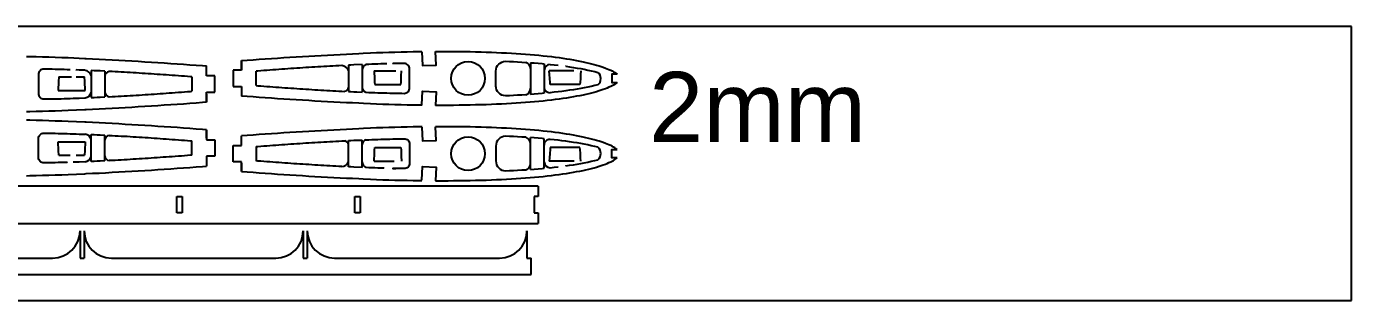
# Model space of a CAD drawing. Header units: millimetres. Extents: x 432 to 1432, y 277 to 377.
# Drawn here: x 948.1 to 1432, y 277.1 to 377.1 of the extents above; entities that cross this region are included whole.
import ezdxf

# ---------------------------------------------------------------- set-up
doc = ezdxf.new("R2010")
doc.units = ezdxf.units.MM
doc.layers.add('7', color=7, linetype='Continuous')
doc.layers.add('LAYER01', color=7, linetype='Continuous')
doc.styles.get("Standard").update_dxf_attribs({"font": 'arial.ttf'})

msp = doc.modelspace()

# ---------------------------------------------------------------- linework, layer by layer
for p, q in [((1432.01, 377.11), (432.04, 377.11)), ((1432.01, 277.11), (1432.01, 377.11)), ((1026.63, 361.66), (1026.63, 364.66)), ((1013.91, 352.46), (1013.91, 349.46)), ((1013.91, 336.41), (1013.91, 339.41)), ((1026.63, 327.2), (1026.63, 324.2)), ((1134.97, 318.87), (442.55, 318.87)), ((1002.97, 312.07), (1002.97, 315.07)), ((1002.97, 315.07), (1004.97, 315.07)), ((1004.97, 315.07), (1004.97, 309.07)), ((1067.97, 312.07), (1067.97, 315.07)), ((1067.97, 315.07), (1069.97, 315.07)), ((1069.97, 315.07), (1069.97, 309.07)), ((1134.97, 315.07), (1133.47, 315.07)), ((1133.47, 315.07), (1133.47, 309.07)), ((1134.97, 318.87), (1134.97, 315.07)), ((1002.97, 309.07), (1002.97, 312.07)), ((1067.97, 309.07), (1067.97, 312.07)), ((442.55, 305.27), (1134.97, 305.27)), ((1004.97, 309.07), (1002.97, 309.07)), ((1069.97, 309.07), (1067.97, 309.07)), ((1133.47, 309.07), (1134.97, 309.07)), ((1134.97, 309.07), (1134.97, 305.27)), ((432.01, 277.11), (1432.01, 277.11))]:
    msp.add_line(p, q)
at = {"color": 9}
for p, q in [((1026.63, 364.66), (1026.63, 361.18)), ((1008.52, 358.72), (1008.52, 353.47)), ((1013.91, 359.1), (1013.91, 362.72)), ((1016.91, 359.1), (1013.91, 359.1)), ((1016.91, 353.1), (1016.91, 359.1)), ((1026.63, 361.18), (1023.63, 361.18)), ((1023.63, 361.18), (1023.63, 355.18)), ((1032.01, 355.56), (1032.01, 360.83)), ((1023.63, 355.18), (1026.63, 355.18)), ((1026.63, 355.18), (1026.65, 351.7)), ((1013.91, 349.46), (1013.91, 353.1)), ((1013.91, 353.1), (1016.91, 353.1)), ((1013.91, 339.41), (1013.91, 335.77)), ((1008.52, 330.14), (1008.52, 335.39)), ((1013.91, 335.77), (1016.91, 335.77)), ((1016.91, 335.77), (1016.91, 329.77)), ((1026.63, 333.68), (1026.65, 337.16)), ((1016.91, 329.77), (1013.91, 329.77)), ((1013.91, 329.77), (1013.91, 326.15)), ((1023.63, 327.68), (1023.63, 333.68)), ((1023.63, 333.68), (1026.63, 333.68)), ((1032.01, 333.31), (1032.01, 328.04)), ((1026.63, 327.68), (1023.63, 327.68)), ((1026.63, 324.2), (1026.63, 327.68))]:
    msp.add_line(p, q, dxfattribs=at)
for centre in [(1109.38, 358.18), (1109.38, 330.69)]:
    msp.add_circle(centre, 6.17)
for centre in [(1154.9, 358.11), (1154.9, 330.76)]:
    msp.add_arc(centre, 2.96, 309.9525, 50.0475)
at = {"layer": '7', "linetype": 'Continuous'}
for points in [[(1071.08, 367.33), (1073.72, 367.53), (1075.98, 367.6), (1078.22, 367.68), (1080.45, 367.74), (1082.69, 367.8), (1084.89, 367.85), (1087.09, 367.9), (1089.29, 367.94), (1091.45, 367.97), (1092.52, 367.99)], [(1092.49, 367.83), (1092.68, 362.84), (1097.68, 363.03), (1097.49, 368.03)], [(1097.49, 368.03), (1097.86, 368.03), (1099.96, 368.03), (1102.07, 368.03), (1104.11, 368.02), (1106.15, 368), (1108.19, 367.97), (1110.16, 367.94), (1112.13, 367.9), (1114.11, 367.84), (1116, 367.79), (1117.9, 367.72), (1119.79, 367.64), (1121.6, 367.56), (1123.41, 367.47), (1125.22, 367.37), (1126.94, 367.26), (1128.66, 367.15), (1130.38, 367.02), (1132, 366.89), (1133.62, 366.75), (1135.24, 366.6), (1136.76, 366.45), (1138.27, 366.29), (1139.79, 366.11), (1141.19, 365.94), (1142.6, 365.75), (1144, 365.56), (1145.29, 365.36), (1146.58, 365.16), (1147.86, 364.94), (1149.03, 364.73), (1150.2, 364.5), (1151.36, 364.26), (1152.4, 364.03), (1153.44, 363.79), (1154.48, 363.53), (1155.4, 363.29), (1156.31, 363.04), (1157.21, 362.76), (1158, 362.51), (1158.77, 362.25), (1159.54, 361.96), (1160.19, 361.7), (1160.83, 361.43), (1161.46, 361.14), (1161.97, 360.89), (1162.47, 360.62), (1162.96, 360.34), (1163.33, 360.09), (1163.69, 359.83), (1163.87, 359.68)], [(948.17, 366.2), (949.31, 366.18), (951.61, 366.12), (953.94, 366.06), (956.27, 365.99), (958.61, 365.92), (960.97, 365.84), (963.33, 365.75), (969.48, 365.47)], [(969.48, 365.47), (969.86, 365.45), (972.24, 365.34), (974.63, 365.23), (977.02, 365.1), (979.41, 364.98), (981.79, 364.85), (984.18, 364.71), (986.57, 364.57), (988.95, 364.43), (991.33, 364.28), (993.71, 364.14), (996.07, 363.98), (998.43, 363.83), (1000.79, 363.67), (1003.12, 363.5), (1005.46, 363.34), (1007.79, 363.17), (1010.08, 363), (1012.38, 362.83), (1013.91, 362.72)], [(1026.63, 364.66), (1028.65, 364.82), (1030.85, 364.98), (1033.09, 365.14), (1035.32, 365.29), (1037.56, 365.45), (1039.82, 365.6), (1042.09, 365.75), (1044.35, 365.9), (1046.63, 366.04), (1048.91, 366.18), (1051.2, 366.32), (1053.48, 366.45), (1055.77, 366.58), (1058.06, 366.71), (1060.35, 366.83), (1062.64, 366.94), (1064.93, 367.06), (1067.22, 367.16), (1069.5, 367.26), (1071.08, 367.33)], [(1070.68, 363.19), (1067.69, 363.07), (1066.59, 363.02), (1065.69, 362.97)], [(1079.71, 363.51), (1078.62, 363.48), (1077.53, 363.44), (1076.44, 363.41), (1075.34, 363.37), (1074.25, 363.33), (1073.16, 363.29), (1072.06, 363.25)], [(1123.08, 364.43), (1124.47, 364.37), (1125.99, 364.29), (1127.49, 364.21), (1129, 364.12), (1130.5, 364.02)], [(1132.19, 363.91), (1133.48, 363.81), (1134.96, 363.69), (1136.43, 363.56), (1137.17, 363.49)], [(1139.35, 363.28), (1140.79, 363.12), (1142.23, 362.96)], [(959.93, 358.73), (959.85, 357.07), (959.79, 355.97), (959.74, 354.88), (959.7, 353.78)], [(969.54, 361.12), (967.38, 361.21), (966.28, 361.25), (966.28, 361.25)], [(969.56, 353.78), (969.51, 354.88), (969.46, 355.97), (969.41, 357.07), (969.33, 358.73)], [(976.69, 360.8), (975.04, 360.88), (973.94, 360.93), (972.85, 360.98), (971.75, 361.03)], [(1008.55, 358.72), (1007.97, 358.77), (1006.87, 358.85), (1005.78, 358.94), (1004.67, 359.02), (1003.57, 359.1), (1002.47, 359.18), (1001.37, 359.26), (1000.27, 359.34), (999.17, 359.42), (998.07, 359.5), (996.98, 359.58), (995.88, 359.65), (994.78, 359.73), (993.68, 359.8), (992.58, 359.88), (991.48, 359.95), (990.39, 360.02), (989.29, 360.09), (988.19, 360.16), (987.09, 360.22), (986, 360.29), (984.9, 360.35), (983.8, 360.42), (982.71, 360.48), (981.61, 360.54), (980.51, 360.6), (979.42, 360.66), (978.32, 360.72)], [(1063.31, 362.86), (1063.31, 362.86), (1062.21, 362.8), (1061.11, 362.75), (1060.02, 362.69), (1058.92, 362.63), (1057.83, 362.57), (1056.73, 362.5), (1055.63, 362.44), (1054.54, 362.38), (1053.44, 362.31), (1052.34, 362.24), (1051.24, 362.17), (1050.15, 362.1), (1049.05, 362.03), (1047.95, 361.96), (1046.85, 361.89), (1045.76, 361.81), (1044.65, 361.74), (1043.56, 361.66), (1042.46, 361.59), (1041.36, 361.51), (1040.26, 361.43), (1039.16, 361.35), (1038.06, 361.27), (1036.96, 361.19), (1035.86, 361.1), (1034.76, 361.02), (1033.66, 360.94), (1032.56, 360.85), (1032.01, 360.81)], [(1075.06, 360.92), (1075.19, 357.93), (1075.24, 356.83), (1075.28, 355.93)], [(1084.86, 355.93), (1084.9, 356.83), (1084.95, 357.93), (1085, 359.02), (1085.08, 360.92)], [(1139.42, 355.95), (1139.35, 356.69), (1139.23, 358.16), (1139.11, 359.63), (1139.01, 360.93)], [(1145.06, 362.6), (1145.06, 362.6), (1146.45, 362.4), (1147.83, 362.19), (1149.18, 361.97), (1150.53, 361.74), (1151.84, 361.49), (1153.14, 361.23), (1154.39, 360.96), (1155.63, 360.67), (1156.8, 360.38)], [(1150.6, 360.93), (1150.5, 359.63), (1150.38, 358.16), (1150.26, 356.69), (1150.19, 355.95)], [(1163.87, 359.68), (1161.9, 359.68), (1161.9, 356.68), (1163.87, 356.68)], [(1163.88, 359.67), (1163.88, 359.67)], [(978.32, 351.48), (979.42, 351.54), (980.51, 351.59), (981.61, 351.65), (982.71, 351.71), (983.8, 351.78), (984.9, 351.84), (986, 351.91), (987.09, 351.97), (988.19, 352.04), (989.29, 352.11), (990.39, 352.18), (991.48, 352.25), (992.58, 352.32), (993.68, 352.39), (994.78, 352.47), (995.88, 352.54), (996.98, 352.62), (998.07, 352.7), (999.17, 352.77), (1000.27, 352.85), (1001.37, 352.93), (1002.47, 353.01), (1003.57, 353.09), (1004.67, 353.18), (1005.78, 353.26), (1006.87, 353.34), (1007.97, 353.43), (1008.52, 353.47)], [(1032, 355.56), (1032.56, 355.51), (1033.66, 355.43), (1034.76, 355.35), (1035.86, 355.26), (1036.96, 355.18), (1038.06, 355.1), (1039.16, 355.02), (1040.26, 354.94), (1041.36, 354.86), (1042.46, 354.78), (1043.56, 354.7), (1044.65, 354.63), (1045.76, 354.55), (1046.85, 354.48), (1047.95, 354.4), (1049.05, 354.33), (1050.15, 354.26), (1051.24, 354.19), (1052.34, 354.12), (1053.44, 354.06), (1054.54, 353.99), (1055.63, 353.93), (1056.73, 353.86), (1057.83, 353.8), (1058.92, 353.74), (1060.02, 353.68), (1061.11, 353.62), (1062.21, 353.56), (1063.31, 353.51), (1064.4, 353.45)], [(1065.69, 353.39), (1066.59, 353.35), (1067.69, 353.3), (1068.78, 353.25), (1070.68, 353.17)], [(1092.58, 348.53), (1092.49, 348.53), (1092.68, 353.52), (1097.68, 353.33), (1097.49, 348.33)], [(1163.87, 356.68), (1163.69, 356.54), (1163.33, 356.27), (1162.96, 356.03), (1162.47, 355.74), (1161.97, 355.48), (1161.46, 355.23), (1160.83, 354.94), (1160.19, 354.66), (1159.54, 354.4), (1158.77, 354.12), (1158, 353.85), (1157.21, 353.6), (1156.31, 353.33), (1155.4, 353.07), (1154.48, 352.83), (1153.44, 352.57), (1152.4, 352.33), (1151.36, 352.1), (1150.2, 351.86), (1149.03, 351.64), (1147.86, 351.43), (1146.58, 351.21), (1145.29, 351), (1144, 350.81), (1142.6, 350.61), (1141.19, 350.42), (1139.79, 350.25), (1138.27, 350.08), (1136.76, 349.91), (1135.24, 349.76), (1133.62, 349.61), (1132, 349.47), (1130.38, 349.34), (1128.66, 349.22), (1126.94, 349.1), (1125.22, 348.99), (1123.41, 348.89), (1121.6, 348.8), (1119.79, 348.72), (1117.9, 348.65), (1116, 348.58), (1114.11, 348.52), (1112.13, 348.47), (1110.16, 348.43), (1108.19, 348.39), (1106.15, 348.36), (1104.11, 348.34), (1102.07, 348.33), (1099.96, 348.33), (1097.86, 348.33), (1097.49, 348.33)], [(1156.8, 355.84), (1155.63, 355.55), (1154.39, 355.26), (1153.14, 354.99), (1151.84, 354.73), (1150.53, 354.49), (1149.18, 354.25), (1147.83, 354.03), (1146.45, 353.82), (1145.06, 353.63), (1143.65, 353.44), (1142.23, 353.26), (1140.79, 353.1), (1139.35, 352.94)], [(1013.91, 349.46), (1012.38, 349.34), (1010.08, 349.17), (1007.79, 349), (1005.46, 348.83), (1003.12, 348.67), (1000.79, 348.51), (998.43, 348.35), (996.07, 348.19), (993.71, 348.04), (991.33, 347.89), (988.95, 347.75), (986.57, 347.61), (984.18, 347.47), (981.79, 347.33), (979.41, 347.2), (977.02, 347.07), (974.63, 346.95), (972.24, 346.83), (969.86, 346.72), (969.48, 346.71)], [(971.75, 351.17), (972.85, 351.21), (973.94, 351.27), (975.04, 351.32), (976.69, 351.4)], [(1071.17, 349.04), (1069.5, 349.11), (1067.22, 349.21), (1064.93, 349.31), (1062.64, 349.42), (1060.35, 349.54), (1058.06, 349.66), (1055.77, 349.79), (1053.48, 349.92), (1051.2, 350.05), (1048.91, 350.19), (1046.63, 350.33), (1044.35, 350.47), (1042.09, 350.61), (1039.82, 350.76), (1037.56, 350.92), (1035.32, 351.07), (1033.09, 351.23), (1030.85, 351.39), (1028.65, 351.55), (1026.65, 351.7)], [(1092.58, 348.37), (1091.45, 348.39), (1089.29, 348.42), (1087.09, 348.46), (1084.89, 348.51), (1082.69, 348.56), (1080.45, 348.62), (1078.22, 348.69), (1075.98, 348.76), (1073.72, 348.84), (1071.17, 349.04)], [(1130.5, 352.2), (1129, 352.1), (1127.49, 352.01), (1125.99, 351.93), (1124.47, 351.86), (1123.08, 351.79)], [(1137.17, 352.73), (1136.43, 352.66), (1134.96, 352.53), (1133.48, 352.41), (1132.19, 352.32)], [(969.48, 346.71), (963.33, 346.43), (960.97, 346.34), (958.61, 346.26), (956.27, 346.19), (953.94, 346.12), (951.61, 346.06), (949.31, 346), (948.17, 345.98)], [(969.48, 342.16), (963.33, 342.44), (960.97, 342.52), (958.61, 342.61), (956.27, 342.68), (953.94, 342.75), (951.61, 342.81), (949.31, 342.87), (948.17, 342.89)], [(1013.91, 339.41), (1012.38, 339.52), (1010.08, 339.7), (1007.79, 339.86), (1005.46, 340.03), (1003.12, 340.2), (1000.79, 340.36), (998.43, 340.52), (996.07, 340.67), (993.71, 340.83), (991.33, 340.98), (988.95, 341.12), (986.57, 341.26), (984.18, 341.4), (981.79, 341.54), (979.41, 341.67), (977.02, 341.8), (974.63, 341.92), (972.24, 342.03), (969.86, 342.14), (969.48, 342.16)], [(1071.17, 339.83), (1069.5, 339.76), (1067.22, 339.66), (1064.93, 339.56), (1062.64, 339.44), (1060.35, 339.33), (1058.06, 339.21), (1055.77, 339.08), (1053.48, 338.95), (1051.2, 338.82), (1048.91, 338.68), (1046.63, 338.54), (1044.35, 338.4), (1042.09, 338.25), (1039.82, 338.1), (1037.56, 337.95), (1035.32, 337.79), (1033.09, 337.64), (1030.85, 337.48), (1028.65, 337.31), (1026.65, 337.16)], [(1092.58, 340.49), (1091.45, 340.48), (1089.29, 340.45), (1087.09, 340.41), (1084.89, 340.36), (1082.69, 340.31), (1080.45, 340.25), (1078.22, 340.18), (1075.98, 340.11), (1073.72, 340.03), (1071.17, 339.83)], [(1092.58, 340.34), (1092.49, 340.34), (1092.68, 335.34), (1097.68, 335.53), (1097.49, 340.53)], [(1163.87, 332.19), (1163.69, 332.33), (1163.33, 332.59), (1162.96, 332.84), (1162.47, 333.13), (1161.97, 333.39), (1161.46, 333.64), (1160.83, 333.93), (1160.19, 334.2), (1159.54, 334.46), (1158.77, 334.75), (1158, 335.02), (1157.21, 335.27), (1156.31, 335.54), (1155.4, 335.79), (1154.48, 336.04), (1153.44, 336.29), (1152.4, 336.54), (1151.36, 336.76), (1150.2, 337), (1149.03, 337.23), (1147.86, 337.44), (1146.58, 337.66), (1145.29, 337.87), (1144, 338.06), (1142.6, 338.26), (1141.19, 338.44), (1139.79, 338.62), (1138.27, 338.79), (1136.76, 338.95), (1135.24, 339.1), (1133.62, 339.25), (1132, 339.39), (1130.38, 339.52), (1128.66, 339.65), (1126.94, 339.77), (1125.22, 339.87), (1123.41, 339.97), (1121.6, 340.06), (1119.79, 340.15), (1117.9, 340.22), (1116, 340.29), (1114.11, 340.35), (1112.13, 340.4), (1110.16, 340.44), (1108.19, 340.48), (1106.15, 340.5), (1104.11, 340.52), (1102.07, 340.53), (1099.96, 340.54), (1097.86, 340.53), (1097.49, 340.53)], [(959.93, 330.14), (959.85, 331.8), (959.79, 332.89), (959.74, 333.99), (959.7, 335.08)], [(969.56, 335.08), (969.51, 333.99), (969.46, 332.89), (969.41, 331.8), (969.33, 330.14)], [(971.75, 337.7), (972.85, 337.65), (973.94, 337.6), (975.04, 337.55), (976.69, 337.47)], [(978.32, 337.39), (979.42, 337.33), (980.51, 337.27), (981.61, 337.21), (982.71, 337.15), (983.8, 337.09), (984.9, 337.03), (986, 336.96), (987.09, 336.9), (988.19, 336.83), (989.29, 336.76), (990.39, 336.69), (991.48, 336.62), (992.58, 336.55), (993.68, 336.47), (994.78, 336.4), (995.88, 336.32), (996.98, 336.25), (998.07, 336.17), (999.17, 336.09), (1000.27, 336.01), (1001.37, 335.93), (1002.47, 335.85), (1003.57, 335.77), (1004.67, 335.69), (1005.78, 335.61), (1006.87, 335.52), (1007.97, 335.44), (1008.52, 335.39)], [(1032, 333.31), (1032.56, 333.35), (1033.66, 333.44), (1034.76, 333.52), (1035.86, 333.6), (1036.96, 333.69), (1038.06, 333.77), (1039.16, 333.85), (1040.26, 333.93), (1041.36, 334.01), (1042.46, 334.09), (1043.56, 334.16), (1044.65, 334.24), (1045.76, 334.31), (1046.85, 334.39), (1047.95, 334.46), (1049.05, 334.53), (1050.15, 334.6), (1051.24, 334.67), (1052.34, 334.74), (1053.44, 334.81), (1054.54, 334.88), (1055.63, 334.94), (1056.73, 335), (1057.83, 335.07), (1058.92, 335.13), (1060.02, 335.19), (1061.11, 335.25), (1062.21, 335.3), (1063.31, 335.36), (1064.4, 335.41)], [(1065.69, 335.47), (1066.59, 335.52), (1067.69, 335.57), (1068.78, 335.61), (1070.68, 335.69)], [(1130.5, 336.67), (1129, 336.76), (1127.49, 336.85), (1125.99, 336.93), (1124.47, 337.01), (1123.08, 337.07)], [(1137.17, 336.14), (1136.43, 336.21), (1134.96, 336.33), (1133.48, 336.45), (1132.19, 336.55)], [(1156.8, 333.02), (1155.63, 333.32), (1154.39, 333.6), (1153.14, 333.87), (1151.84, 334.13), (1150.53, 334.38), (1149.18, 334.61), (1147.83, 334.83), (1146.45, 335.04), (1145.06, 335.24), (1143.65, 335.43), (1142.23, 335.6), (1140.79, 335.77), (1139.35, 335.92)], [(1008.55, 330.14), (1007.97, 330.1), (1006.87, 330.01), (1005.78, 329.93), (1004.67, 329.85), (1003.57, 329.76), (1002.47, 329.68), (1001.37, 329.6), (1000.27, 329.52), (999.17, 329.44), (998.07, 329.37), (996.98, 329.29), (995.88, 329.21), (994.78, 329.14), (993.68, 329.06), (992.58, 328.99), (991.48, 328.92), (990.39, 328.85), (989.29, 328.78), (988.19, 328.71), (987.09, 328.64), (986, 328.58), (984.9, 328.51), (983.8, 328.45), (982.71, 328.39), (981.61, 328.32), (980.51, 328.26), (979.42, 328.21), (978.32, 328.15)], [(1075.06, 327.94), (1075.19, 330.94), (1075.24, 332.03), (1075.28, 332.94)], [(1084.86, 332.94), (1084.9, 332.03), (1084.95, 330.94), (1085, 329.84), (1085.08, 327.94)], [(1097.49, 320.84), (1097.86, 320.84), (1099.96, 320.83), (1102.07, 320.84), (1104.11, 320.85), (1106.15, 320.87), (1108.19, 320.89), (1110.16, 320.93), (1112.13, 320.97), (1114.11, 321.02), (1116, 321.08), (1117.9, 321.15), (1119.79, 321.22), (1121.6, 321.31), (1123.41, 321.4), (1125.22, 321.5), (1126.94, 321.6), (1128.66, 321.72), (1130.38, 321.85), (1132, 321.98), (1133.62, 322.12), (1135.24, 322.27), (1136.76, 322.42), (1138.27, 322.58), (1139.79, 322.75), (1141.19, 322.93), (1142.6, 323.11), (1144, 323.31), (1145.29, 323.5), (1146.58, 323.71), (1147.86, 323.93), (1149.03, 324.14), (1150.2, 324.37), (1151.36, 324.61), (1152.4, 324.83), (1153.44, 325.08), (1154.48, 325.33), (1155.4, 325.58), (1156.31, 325.83), (1157.21, 326.1), (1158, 326.35), (1158.77, 326.62), (1159.54, 326.91), (1160.19, 327.17), (1160.83, 327.44), (1161.46, 327.73), (1161.97, 327.98), (1162.47, 328.24), (1162.96, 328.53), (1163.33, 328.78), (1163.69, 329.04), (1163.87, 329.19)], [(1139.42, 332.92), (1139.35, 332.18), (1139.23, 330.71), (1139.11, 329.23), (1139.01, 327.94)], [(1150.6, 327.94), (1150.5, 329.23), (1150.38, 330.71), (1150.26, 332.18), (1150.19, 332.92)], [(1163.87, 329.19), (1161.9, 329.19), (1161.9, 332.19), (1163.87, 332.19)], [(1163.88, 329.2), (1163.88, 329.2)], [(969.54, 327.74), (967.38, 327.66), (966.28, 327.62), (965.19, 327.58)], [(969.48, 323.4), (969.86, 323.42), (972.24, 323.53), (974.63, 323.64), (977.02, 323.76), (979.41, 323.89), (981.79, 324.02), (984.18, 324.16), (986.57, 324.3), (988.95, 324.44), (991.33, 324.58), (993.71, 324.73), (996.07, 324.88), (998.43, 325.04), (1000.79, 325.2), (1003.12, 325.36), (1005.46, 325.53), (1007.79, 325.69), (1010.08, 325.86), (1012.38, 326.03), (1013.91, 326.15)], [(976.69, 328.07), (975.04, 327.99), (973.94, 327.94), (972.85, 327.89), (971.75, 327.84)], [(1063.31, 326.01), (1063.31, 326.01), (1062.21, 326.06), (1061.11, 326.12), (1060.02, 326.18), (1058.92, 326.24), (1057.83, 326.3), (1056.73, 326.36), (1055.63, 326.43), (1054.54, 326.49), (1053.44, 326.56), (1052.34, 326.63), (1051.24, 326.69), (1050.15, 326.76), (1049.05, 326.83), (1047.95, 326.91), (1046.85, 326.98), (1045.76, 327.05), (1044.65, 327.13), (1043.56, 327.2), (1042.46, 327.28), (1041.36, 327.36), (1040.26, 327.44), (1039.16, 327.52), (1038.06, 327.6), (1036.96, 327.68), (1035.86, 327.76), (1034.76, 327.85), (1033.66, 327.93), (1032.56, 328.01), (1032.01, 328.06)], [(1070.68, 325.67), (1067.69, 325.8), (1066.59, 325.85), (1065.69, 325.89)], [(1078.62, 325.39), (1078.62, 325.39), (1077.53, 325.42), (1076.44, 325.46), (1075.34, 325.5), (1074.25, 325.53), (1073.16, 325.57), (1072.06, 325.62)], [(1092.49, 321.03), (1092.68, 326.03), (1097.68, 325.83), (1097.49, 320.84)], [(1123.08, 324.44), (1124.47, 324.5), (1125.99, 324.58), (1127.49, 324.66), (1129, 324.75), (1130.5, 324.84)], [(1132.19, 324.96), (1133.48, 325.06), (1134.96, 325.18), (1136.43, 325.3), (1137.17, 325.37)], [(1139.35, 325.59), (1140.79, 325.74), (1142.23, 325.91)], [(1145.06, 326.27), (1145.06, 326.27), (1146.45, 326.47), (1147.83, 326.68), (1149.18, 326.9), (1150.53, 327.13), (1151.84, 327.38), (1153.14, 327.64), (1154.39, 327.91), (1155.63, 328.19), (1156.8, 328.49)], [(948.17, 322.66), (949.31, 322.69), (951.61, 322.74), (953.94, 322.8), (956.27, 322.87), (958.61, 322.95), (960.97, 323.03), (963.33, 323.12), (969.48, 323.4)], [(1026.63, 324.2), (1028.65, 324.05), (1030.85, 323.89), (1033.09, 323.73), (1035.32, 323.57), (1037.56, 323.42), (1039.82, 323.26), (1042.09, 323.11), (1044.35, 322.97), (1046.63, 322.82), (1048.91, 322.69), (1051.2, 322.55), (1053.48, 322.42), (1055.77, 322.29), (1058.06, 322.16), (1060.35, 322.04), (1062.64, 321.92), (1064.93, 321.81), (1067.22, 321.71), (1069.5, 321.61), (1071.08, 321.54)], [(1071.08, 321.54), (1073.72, 321.34), (1075.98, 321.26), (1078.22, 321.19), (1080.45, 321.12), (1082.69, 321.07), (1084.89, 321.01), (1087.09, 320.97), (1089.29, 320.93), (1091.45, 320.89), (1092.52, 320.88)]]:
    msp.add_lwpolyline(points, dxfattribs=at)
for points in [[(1072.06, 353.12), (1073.16, 353.07), (1074.25, 353.03), (1075.34, 353), (1076.44, 352.96), (1077.53, 352.92), (1078.62, 352.89), (1079.71, 352.86), (1080.8, 352.83), (1081.89, 352.8), (1082.98, 352.78), (1084.07, 352.75), (1085.16, 352.73), (1086.01, 352.72, 0.419355), (1088.05, 354.72), (1088.05, 361.61, 0.414214), (1086.05, 363.61), (1084.07, 363.61), (1082.98, 363.59), (1081.89, 363.56), (1081.89, 363.56)], [(1123.08, 351.79, -0.409078), (1119.54, 355.4), (1119.54, 360.83, -0.409078), (1123.08, 364.43)], [(964.1, 361.32), (963.01, 361.36), (961.91, 361.39), (960.82, 361.42), (959.73, 361.45), (958.64, 361.48), (957.55, 361.51), (956.46, 361.53), (955.37, 361.55), (954.52, 361.57, 0.419355), (952.48, 359.57), (952.48, 352.67, 0.414214), (954.48, 350.67), (956.46, 350.67), (957.55, 350.69), (958.64, 350.72), (959.73, 350.74), (960.82, 350.77), (961.91, 350.81), (963.01, 350.84), (964.1, 350.87), (965.19, 350.91), (966.28, 350.95), (967.38, 350.99), (969.56, 351.08)], [(963.01, 327.51), (963.01, 327.51), (961.91, 327.48), (960.82, 327.44), (959.73, 327.42), (958.64, 327.39), (957.55, 327.36), (956.46, 327.34), (955.37, 327.32), (954.52, 327.3, -0.419355), (952.48, 329.3), (952.48, 336.2, -0.414214), (954.48, 338.2), (956.46, 338.2), (957.55, 338.18), (958.64, 338.15), (959.73, 338.12), (960.82, 338.09), (961.91, 338.06), (963.01, 338.03), (964.1, 337.99), (965.19, 337.96), (966.28, 337.92), (967.38, 337.88), (969.56, 337.79)], [(1072.06, 335.75), (1073.16, 335.79), (1074.25, 335.83), (1075.34, 335.87), (1076.44, 335.91), (1077.53, 335.94), (1078.62, 335.98), (1079.71, 336.01), (1080.8, 336.04), (1081.89, 336.06), (1082.98, 336.09), (1084.07, 336.11), (1085.16, 336.14), (1086.01, 336.15, -0.419355), (1088.05, 334.15), (1088.05, 327.25, -0.414214), (1086.05, 325.25), (1084.07, 325.25), (1082.98, 325.28), (1081.89, 325.3), (1082.98, 325.28)], [(1123.08, 337.07, 0.409078), (1119.54, 333.47), (1119.54, 328.04, 0.409078), (1123.08, 324.44)]]:
    msp.add_lwpolyline(points, format="xyb", dxfattribs=at)
at = {"layer": 'LAYER01'}
for p, q in [((1065.69, 362.97), (1065.69, 353.39)), ((1070.68, 363.19), (1070.68, 353.17)), ((1132.19, 363.91), (1132.19, 352.32)), ((1137.17, 363.49), (1137.17, 352.73)), ((959.93, 358.73), (964.57, 358.73)), ((966.25, 358.73), (969.33, 358.73)), ((971.75, 361.03), (971.75, 351.17)), ((976.69, 360.8), (976.69, 351.4)), ((1075.06, 360.92), (1083.02, 360.92)), ((1148.02, 360.93), (1139.01, 360.93)), ((959.7, 353.78), (969.56, 353.78)), ((1075.28, 355.93), (1084.86, 355.93)), ((1150.19, 355.95), (1139.42, 355.95)), ((959.7, 335.08), (969.56, 335.08)), ((971.75, 327.84), (971.75, 337.7)), ((976.69, 328.07), (976.69, 337.47)), ((1065.69, 325.89), (1065.69, 335.47)), ((1070.68, 325.67), (1070.68, 335.69)), ((1132.19, 324.96), (1132.19, 336.55)), ((1137.17, 325.37), (1137.17, 336.14)), ((959.93, 330.14), (964.04, 330.14)), ((966.25, 330.14), (969.33, 330.14)), ((1075.28, 332.94), (1084.86, 332.94)), ((1150.19, 332.92), (1139.42, 332.92)), ((1075.06, 327.94), (1082.38, 327.94)), ((1148.08, 327.94), (1139.01, 327.94)), ((967.66, 302.57), (967.66, 292.57)), ((969.16, 302.57), (969.16, 292.57)), ((1049.16, 302.57), (1049.16, 292.57)), ((1050.66, 302.57), (1050.66, 292.57)), ((1130.87, 302.57), (1130.87, 292.57)), ((897.66, 292.57), (957.66, 292.57)), ((967.66, 292.57), (969.16, 292.57)), ((979.16, 292.57), (1039.16, 292.57)), ((1049.16, 292.57), (1050.66, 292.57)), ((1060.66, 292.57), (1120.87, 292.57)), ((1130.87, 292.57), (1132.37, 292.57)), ((1132.37, 286.57), (1132.37, 292.57)), ((439.94, 286.57), (1132.37, 286.57))]:
    msp.add_line(p, q, dxfattribs=at)
for centre, radius, start, end in [((1073.03, 361.12), 2.34, 114.2182, 180.0319), ((1129.7, 361.67), 2.48, 2.3146, 71.2945), ((1139.31, 361.14), 2.14, 88.8283, 177.6369), ((969.22, 358.58), 2.56, 14.4158, 82.2752), ((978.82, 358.62), 2.15, 103.4138, 171.6109), ((1063.08, 360.05), 2.82, 22.2029, 85.4117), ((978.59, 353.36), 1.9, 183.2729, 261.9943), ((1063.87, 355.23), 1.85, 286.8028, 350.2242), ((1072.64, 354.98), 1.95, 182.0903, 253.0098), ((1129.48, 354.71), 2.71, 292.1631, 356.8158), ((1139.34, 355.11), 2.17, 180.2332, 270.3588), ((969.31, 353.49), 2.42, 275.877, 349.3666), ((969.31, 335.38), 2.42, 10.6334, 84.123), ((978.59, 335.51), 1.9, 98.0057, 176.7271), ((1063.87, 333.64), 1.85, 9.7758, 73.1972), ((1072.64, 333.88), 1.95, 106.9902, 177.9097), ((1129.48, 334.16), 2.71, 3.1842, 67.8369), ((1139.34, 333.76), 2.17, 89.6412, 179.7668), ((969.22, 330.28), 2.56, 277.7248, 345.5842), ((978.82, 330.24), 2.15, 188.3891, 256.5862), ((1063.08, 328.82), 2.82, 274.5883, 337.7971), ((1073.03, 327.75), 2.34, 179.9681, 245.7818), ((1129.7, 327.19), 2.48, 288.7055, 357.6854), ((1139.31, 327.73), 2.14, 182.3631, 271.1717), ((957.66, 302.57), 10, 270, 0), ((979.16, 302.57), 10, 180, 270), ((1039.16, 302.57), 10, 270, 0), ((1060.66, 302.57), 10, 180, 270), ((1120.87, 302.57), 10, 270, 0)]:
    msp.add_arc(centre, radius, start, end, dxfattribs=at)

# ---------------------------------------------------------------- texts
at = {"insert": (1175.48, 360.55), "char_height": 25.531, "attachment_point": 1}
msp.add_mtext_dynamic_manual_height_columns('2mm', width=632.439, gutter_width=127.65, heights=[662.41], dxfattribs=at)

doc.saveas('drawing.dxf')
